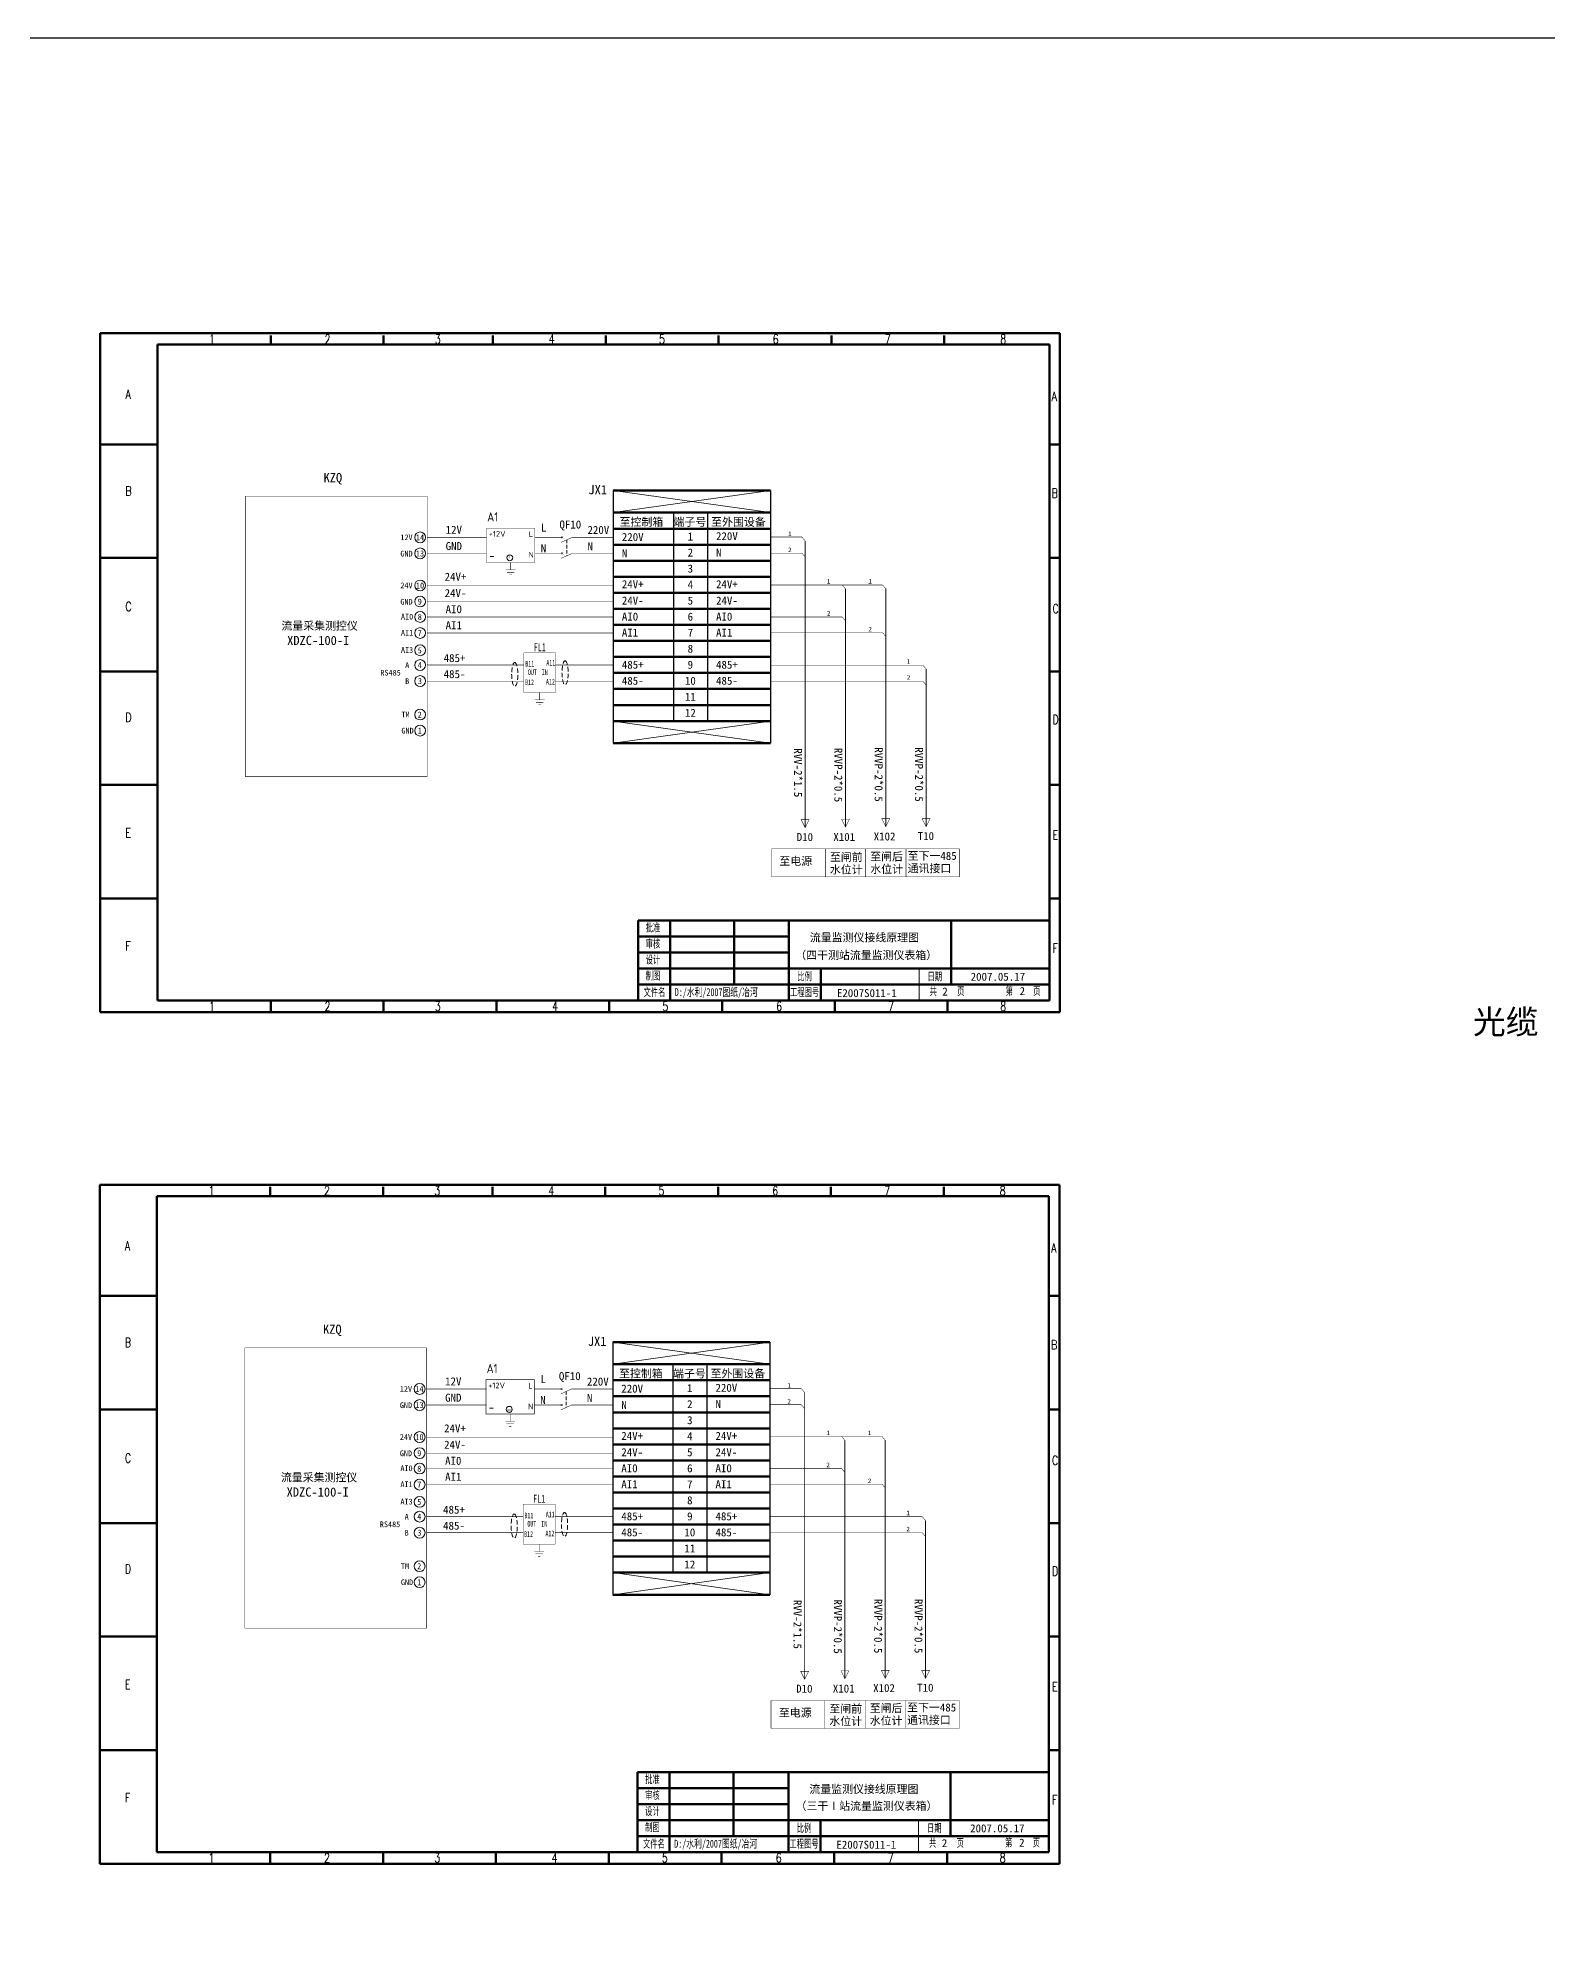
# Model space of a CAD drawing. Header units: millimetres. Extents: x 351 to 10319, y -5939 to 5511.
# Drawn here: x 2296 to 2957, y 4685 to 5511 of the extents above; entities that cross this region are included whole.
import ezdxf
from ezdxf.enums import TextEntityAlignment as Align

# ---------------------------------------------------------------- set-up
doc = ezdxf.new("R2010")
doc.units = ezdxf.units.MM
doc.linetypes.add('DASHED', pattern=[0.75, 0.5, -0.25])
doc.layers.add('40', color=7, linetype='Continuous')
doc.layers.add('41', color=7, linetype='Continuous')
doc.layers.add('TEXT', color=1, linetype='Continuous', lineweight=50)
doc.styles.add('HZ', font='txt.shx', dxfattribs={"width": 0.65, "bigfont": 'hztxt.shx'})
doc.styles.add('song', font='SimSun.ttf', dxfattribs={"width": 0.65})
doc.styles.add('仿宋', font='SIMFANG.TTF', dxfattribs={"width": 0.65})
doc.styles.add('国标', font='gbenor.shx', dxfattribs={"bigfont": 'gbcbig.shx'})

# ---------------------------------------------------------------- blocks, each defined once
blk = doc.blocks.new('电缆头2')
at = {"const_width": 0.202}
blk.add_lwpolyline([(-1.73, 0), (1.73, 0), (0, -3.46), (-1.73, 0)], close=True, dxfattribs=at)
blk.add_lwpolyline([(0, 5.19), (0, -3.46)], dxfattribs=at)
at = {"flags": 9}
blk.add_attdef('S', (0, 5.19), '', height=0.0000576, dxfattribs=at)
blk = doc.blocks.new('断路器3')
at = {"const_width": 0.202}
for points in [[(1.08, -4.54), (1.08, -2.38), (-1.08, 2.38)], [(0.67, 2.35), (1.49, 1.54)], [(0.67, 1.54), (1.49, 2.35)], [(1.08, 4.1), (1.08, 1.94)]]:
    blk.add_lwpolyline(points, dxfattribs=at)
at = {"flags": 9}
blk.add_attdef('S', (1.08, 4.1), '', height=0.0000576, dxfattribs=at)
blk = doc.blocks.new('A3图框')
at = {"color": 0, "lineweight": 50}
for p, q in [((167.91, 122.87), (-252.09, 122.87)), ((-177.45, 121.9), (-177.45, 117.9)), ((-128.08, 121.9), (-128.08, 117.9)), ((-80.2, 121.9), (-80.2, 117.9)), ((-30.83, 121.9), (-30.83, 117.9)), ((18.54, 121.9), (18.54, 117.9)), ((67.91, 121.9), (67.91, 117.9)), ((117.28, 121.9), (117.28, 117.9)), ((-227.09, 74.21), (-252.09, 74.21)), ((167.91, 74.21), (163.31, 74.21)), ((-227.09, 24.55), (-252.09, 24.55)), ((167.91, 24.55), (163.31, 24.55)), ((-227.09, -25.11), (-252.09, -25.11)), ((167.48, -25.11), (163.31, -25.11)), ((-227.09, -74.77), (-252.09, -74.77)), ((167.91, -74.77), (163.31, -74.77)), ((-227.09, -124.43), (-252.09, -124.43)), ((167.91, -124.43), (163.31, -124.43)), ((-177.45, -169.13), (-177.45, -174.09)), ((-128.08, -169.13), (-128.08, -174.09)), ((-78.71, -169.13), (-78.71, -174.09)), ((-29.34, -169.13), (-29.34, -174.09)), ((20.03, -169.13), (20.03, -174.09)), ((69.4, -169.13), (69.4, -174.09)), ((118.77, -169.13), (118.77, -174.09)), ((167.91, -174.13), (-252.08, -174.13))]:
    blk.add_line(p, q, dxfattribs=at)
at = {"lineweight": 20}
blk.add_line((106.31, -155.13), (106.31, -169.13), dxfattribs=at)
at = {"layer": '40', "color": 0, "lineweight": 50}
for p, q in [((163.31, 117.86), (-227.09, 117.86)), ((163.31, -169.13), (163.31, 117.86)), ((-16.69, -134.13), (163.31, -134.13)), ((-16.69, -169.13), (-16.69, -134.13)), ((-2.69, -169.13), (-2.69, -134.13)), ((25.31, -162.13), (25.31, -134.13)), ((49.31, -169.13), (49.31, -134.13)), ((120.31, -162.13), (120.31, -134.13)), ((-16.69, -141.13), (49.31, -141.13)), ((-16.69, -148.13), (49.31, -148.13)), ((-16.69, -155.13), (163.31, -155.13)), ((63.31, -169.13), (63.31, -155.13)), ((63.31, -169.13), (63.31, -155.13)), ((120.31, -162.13), (120.31, -155.13)), ((-16.69, -162.13), (163.31, -162.13)), ((-227.09, -169.13), (163.31, -169.13))]:
    blk.add_line(p, q, dxfattribs=at)
at = {"layer": '41', "color": 0, "lineweight": 50}
for p, q in [((-252.09, 122.87), (-252.09, -174.13)), ((-227.09, 117.86), (-227.09, -169.13)), ((167.91, 122.87), (167.91, -174.13))]:
    blk.add_line(p, q, dxfattribs=at)
at = {"color": 0, "lineweight": 50, "style": 'HZ', "width": 0.75}
for s, p in [('1', (-204.46, 118.25)), ('2', (-153.9, 118.25)), ('3', (-105.64, 118.25)), ('4', (-55.8, 118.25)), ('5', (-7.53, 118.25)), ('6', (42.26, 118.25)), ('7', (91.29, 118.25)), ('8', (141.81, 118.25)), ('A', (-241.05, 94.13)), ('A', (164.3, 93.18)), ('B', (-241.05, 51.84)), ('B', (164.3, 50.89)), ('C', (-241.05, 1.29)), ('C', (164.68, 0.34)), ('D', (-241.05, -47.19)), ('D', (164.68, -48.14)), ('E', (-241.05, -97.74)), ('E', (164.68, -98.68)), ('F', (-241.05, -147.25)), ('F', (164.68, -148.2)), ('1', (-204.46, -173.57)), ('2', (-153.9, -173.57)), ('3', (-105.64, -173.57)), ('4', (-54.31, -173.57)), ('5', (-6.05, -173.57)), ('6', (43.75, -173.57)), ('7', (92.78, -173.57)), ('8', (141.81, -173.57))]:
    blk.add_text(s, height=4, dxfattribs=at).set_placement(p)
at = {"layer": '41', "color": 0, "lineweight": 20, "style": '仿宋', "width": 0.65}
for s, p in [('批准', (-13.37, -138.93)), ('审核', (-13.37, -145.93)), ('设计', (-13.37, -152.93)), ('制图', (-13.37, -159.93)), ('比例', (52.97, -160.27)), ('日期', (109.97, -160.27)), ('文件名', (-14.32, -167.16)), ('工程图号', (49.8, -167.15)), ('共     页', (110.85, -166.78)), ('第     页', (144.15, -166.64))]:
    blk.add_text(s, height=3.5, dxfattribs=at).set_placement(p)
blk = doc.blocks.new('接地')
at = {"const_width": 0.202}
for points in [[(-2.16, 1.08), (2.16, 1.08)], [(-1.62, 0), (1.62, 0)], [(0, 4.32), (0, 1.08)], [(-0.54, -1.08), (0.54, -1.08)]]:
    blk.add_lwpolyline(points, dxfattribs=at)
at = {"flags": 9}
blk.add_attdef('S', (0, 4.32), '', height=0.0000576, dxfattribs=at)

msp = doc.modelspace()

# ---------------------------------------------------------------- linework, layer by layer
at = {"color": 0, "linetype": 'Continuous'}
for p, q in [((2548.048, 5313.218), (2548.048, 5296.467)), ((2616.873, 5313.218), (2616.873, 5296.467)), ((2548.048, 5296.467), (2548.048, 5202.587)), ((2574.405, 5303.478), (2574.405, 5296.467)), ((2574.405, 5296.467), (2574.405, 5212.326)), ((2589.264, 5303.478), (2589.264, 5296.467)), ((2589.264, 5296.467), (2589.264, 5212.326)), ((2616.873, 5296.467), (2616.873, 5202.587)), ((2547.814, 4940.688), (2547.814, 4923.937)), ((2616.639, 4940.688), (2616.639, 4923.937)), ((2547.814, 4923.937), (2547.814, 4830.058)), ((2574.171, 4930.949), (2574.171, 4923.937)), ((2574.171, 4923.937), (2574.171, 4839.797)), ((2589.03, 4930.949), (2589.03, 4923.937)), ((2589.03, 4923.937), (2589.03, 4839.797)), ((2616.639, 4923.937), (2616.639, 4830.058))]:
    msp.add_line(p, q, dxfattribs=at)
at = {"lineweight": 18}
for p, q in [((2548.048, 5303.478), (2616.873, 5313.218)), ((2548.048, 5313.218), (2616.873, 5303.478)), ((2548.048, 5212.326), (2616.873, 5202.587)), ((2548.048, 5202.587), (2616.873, 5212.326)), ((2547.814, 4930.949), (2616.639, 4940.688)), ((2547.814, 4940.688), (2616.639, 4930.949)), ((2547.814, 4839.797), (2616.639, 4830.058)), ((2547.814, 4830.058), (2616.639, 4839.797))]:
    msp.add_line(p, q, dxfattribs=at)
at = {"linetype": 'DASHED', "lineweight": 20, "ltscale": 3}
for p, q in [((2527.683, 5291.586), (2527.683, 5284.575)), ((2527.449, 4919.057), (2527.449, 4912.045))]:
    msp.add_line(p, q, dxfattribs=at)
msp.add_lwpolyline([(1635.619, 5511.216), (4762.542, 5511.216), (4762.542, 4055.829), (1635.619, 4055.829)], close=True)
at = {"lineweight": 20, "const_width": 0.2}
for points in [[(2387.037, 5310.652), (2387.037, 5187.993)], [(2387.037, 5310.652), (2466.657, 5310.652)], [(2466.657, 5310.652), (2466.657, 5187.993)], [(2387.037, 5187.993), (2466.657, 5187.993)], [(2617.321, 5156.408), (2617.321, 5144.19)], [(2617.321, 5156.408), (2699.693, 5156.408)], [(2640.866, 5156.408), (2640.866, 5144.19)], [(2658.515, 5156.408), (2658.515, 5144.19)], [(2676.165, 5156.408), (2676.165, 5144.19)], [(2699.693, 5156.408), (2699.693, 5144.19)], [(2617.321, 5144.19), (2699.693, 5144.19)], [(2386.803, 4938.123), (2386.803, 4815.464)], [(2386.803, 4938.123), (2466.422, 4938.123)], [(2466.422, 4938.123), (2466.422, 4815.464)], [(2386.803, 4815.464), (2466.422, 4815.464)], [(2617.087, 4783.879), (2617.087, 4771.661)], [(2617.087, 4783.879), (2699.459, 4783.879)], [(2640.632, 4783.879), (2640.632, 4771.661)], [(2658.281, 4783.879), (2658.281, 4771.661)], [(2675.931, 4783.879), (2675.931, 4771.661)], [(2699.459, 4783.879), (2699.459, 4771.661)], [(2617.087, 4771.661), (2699.459, 4771.661)]]:
    msp.add_lwpolyline(points, dxfattribs=at)
for points, const_width in [([(2523.578, 5292.666), (2513.768, 5292.666)], 0.2), ([(2630.62, 5292.815), (2632.043, 5291.133)], 0.19), ([(2632.043, 5291.133), (2632.042, 5165.708)], 0.38), ([(2523.578, 5285.655), (2513.768, 5285.655)], 0.2), ([(2630.62, 5285.803), (2632.043, 5284.121)], 0.19), ([(2648.269, 5271.851), (2649.692, 5270.169)], 0.19), ([(2665.918, 5271.851), (2667.341, 5270.169)], 0.19), ([(2667.341, 5270.388), (2667.34, 5166.146)], 0.38), ([(2649.692, 5270.169), (2649.691, 5165.927)], 0.38), ([(2648.269, 5257.827), (2649.692, 5256.145)], 0.19), ([(2665.918, 5251.034), (2667.341, 5249.352)], 0.19), ([(2683.567, 5236.792), (2684.991, 5235.11)], 0.19), ([(2683.567, 5229.781), (2684.991, 5228.098)], 0.19), ([(2684.99, 5235.111), (2684.989, 5166.146)], 0.38), ([(2523.344, 4920.137), (2513.534, 4920.137)], 0.2), ([(2630.386, 4920.285), (2631.809, 4918.603)], 0.19), ([(2631.809, 4918.604), (2631.808, 4793.179)], 0.38), ([(2523.344, 4913.125), (2513.534, 4913.125)], 0.2), ([(2630.386, 4913.274), (2631.809, 4911.591)], 0.19), ([(2648.035, 4899.321), (2649.458, 4897.639)], 0.19), ([(2665.684, 4899.321), (2667.107, 4897.639)], 0.19), ([(2649.458, 4897.64), (2649.457, 4793.397)], 0.38), ([(2667.107, 4897.858), (2667.106, 4793.616)], 0.38), ([(2648.035, 4885.298), (2649.458, 4883.616)], 0.19), ([(2665.684, 4878.505), (2667.107, 4876.823)], 0.19), ([(2683.333, 4864.263), (2684.757, 4862.581)], 0.19), ([(2684.756, 4862.582), (2684.755, 4793.616)], 0.38), ([(2683.333, 4857.251), (2684.757, 4855.569)], 0.19)]:
    msp.add_lwpolyline(points, dxfattribs=dict(const_width=const_width))
at = {"lineweight": 18, "const_width": 0.2}
for points in [[(2630.62, 5292.815), (2616.873, 5292.815)], [(2630.62, 5285.803), (2616.873, 5285.803)], [(2665.918, 5271.851), (2616.873, 5271.851)], [(2648.269, 5257.827), (2616.873, 5257.827)], [(2665.918, 5251.034), (2616.873, 5251.034)], [(2659.918, 5236.792), (2616.873, 5236.792)], [(2659.918, 5229.781), (2616.873, 5229.781)], [(2683.567, 5236.792), (2634.523, 5236.792)], [(2683.567, 5229.781), (2634.523, 5229.781)], [(2630.386, 4920.285), (2616.639, 4920.285)], [(2630.386, 4913.274), (2616.639, 4913.274)], [(2665.684, 4899.321), (2616.639, 4899.321)], [(2648.035, 4885.298), (2616.639, 4885.298)], [(2665.684, 4878.505), (2616.639, 4878.505)], [(2659.684, 4864.263), (2616.639, 4864.263)], [(2683.333, 4864.263), (2634.289, 4864.263)], [(2659.684, 4857.251), (2616.639, 4857.251)], [(2683.333, 4857.251), (2634.289, 4857.251)]]:
    msp.add_lwpolyline(points, dxfattribs=at)
at = {"const_width": 0.16}
for points in [[(2522.828, 5242.219), (2522.828, 5224.846), (2508.934, 5224.846), (2508.934, 5242.219), (2522.828, 5242.219)], [(2522.594, 4869.689), (2522.594, 4852.316), (2508.7, 4852.316), (2508.7, 4869.689), (2522.594, 4869.689)]]:
    msp.add_lwpolyline(points, close=True, dxfattribs=at)
at = {"lineweight": 20}
for centre in [(2463.563, 5292.662), (2463.563, 5285.65), (2463.563, 5271.627), (2463.563, 5264.615), (2463.563, 5257.848), (2463.563, 5250.836), (2463.563, 5243.267), (2463.563, 5236.813), (2463.563, 5229.801), (2463.563, 5215.155), (2463.563, 5208.143), (2463.329, 4920.132), (2463.329, 4913.121), (2463.329, 4899.097), (2463.329, 4892.085), (2463.329, 4885.318), (2463.329, 4878.307), (2463.329, 4870.738), (2463.329, 4864.283), (2463.329, 4857.272), (2463.329, 4842.625), (2463.329, 4835.613)]:
    msp.add_circle(centre, 2.371, dxfattribs=at)
at = {"linetype": 'DASHED', "lineweight": 20, "ltscale": 4}
for centre in [(2504.957, 5232.71), (2526.986, 5233.397), (2526.752, 4860.867), (2504.723, 4860.18)]:
    msp.add_ellipse(centre, major_axis=(0, 5.253), ratio=0.2571408, dxfattribs=at)
at = {"layer": '40', "lineweight": 20, "ltscale": 10, "const_width": 0.2}
for points in [[(2492.594, 5296.724), (2513.768, 5296.724), (2513.768, 5281.716), (2492.594, 5281.716), (2492.594, 5296.724)], [(2492.36, 4924.194), (2513.534, 4924.194), (2513.534, 4909.187), (2492.36, 4909.187), (2492.36, 4924.194)]]:
    msp.add_lwpolyline(points, close=True, dxfattribs=at)
for points in [[(2466.657, 5292.666), (2492.594, 5292.666)], [(2532.22, 5292.666), (2548.048, 5292.666)], [(2466.657, 5285.655), (2492.594, 5285.655)], [(2532.22, 5285.655), (2548.048, 5285.655)], [(2466.657, 5271.631), (2548.048, 5271.631)], [(2466.657, 5264.62), (2548.048, 5264.62)], [(2466.657, 5257.853), (2548.048, 5257.853)], [(2466.657, 5250.841), (2548.048, 5250.841)], [(2466.657, 5236.818), (2508.934, 5236.818)], [(2466.657, 5229.806), (2508.934, 5229.806)], [(2522.828, 5236.818), (2548.048, 5236.818)], [(2522.828, 5229.806), (2548.048, 5229.806)], [(2466.422, 4920.137), (2492.36, 4920.137)], [(2531.986, 4920.137), (2547.814, 4920.137)], [(2466.422, 4913.125), (2492.36, 4913.125)], [(2531.986, 4913.125), (2547.814, 4913.125)], [(2466.422, 4899.102), (2547.814, 4899.102)], [(2466.422, 4892.09), (2547.814, 4892.09)], [(2466.422, 4885.323), (2547.814, 4885.323)], [(2466.422, 4878.312), (2547.814, 4878.312)], [(2466.422, 4864.288), (2508.7, 4864.288)], [(2522.594, 4864.288), (2547.814, 4864.288)], [(2466.422, 4857.277), (2508.7, 4857.277)], [(2522.594, 4857.277), (2547.814, 4857.277)]]:
    msp.add_lwpolyline(points, dxfattribs=at)
at = {"layer": '40', "lineweight": 20, "ltscale": 10}
for centre in [(2502.787, 5283.734), (2502.553, 4911.204)]:
    msp.add_circle(centre, 1.307, dxfattribs=at)
at = {"layer": 'TEXT', "color": 0}
for p, q in [((2548.048, 5313.218), (2616.873, 5313.218)), ((2548.048, 5303.478), (2616.873, 5303.478)), ((2548.048, 5296.467), (2616.873, 5296.467)), ((2548.048, 5296.467), (2616.873, 5296.467)), ((2548.048, 5289.455), (2616.873, 5289.455)), ((2548.048, 5282.443), (2616.873, 5282.443)), ((2548.048, 5275.432), (2616.873, 5275.432)), ((2548.048, 5268.42), (2616.873, 5268.42)), ((2548.048, 5261.408), (2616.873, 5261.408)), ((2548.048, 5254.397), (2616.873, 5254.397)), ((2548.048, 5247.385), (2616.873, 5247.385)), ((2548.048, 5240.373), (2616.873, 5240.373)), ((2548.048, 5233.361), (2616.873, 5233.361)), ((2548.048, 5226.35), (2616.873, 5226.35)), ((2548.048, 5219.338), (2616.873, 5219.338)), ((2548.048, 5212.326), (2616.873, 5212.326)), ((2548.048, 5212.326), (2616.873, 5212.326)), ((2548.048, 5212.326), (2616.873, 5212.326)), ((2548.048, 5202.587), (2616.873, 5202.587)), ((2547.814, 4940.688), (2616.639, 4940.688)), ((2547.814, 4930.949), (2616.639, 4930.949)), ((2547.814, 4923.937), (2616.639, 4923.937)), ((2547.814, 4923.937), (2616.639, 4923.937)), ((2547.814, 4916.926), (2616.639, 4916.926)), ((2547.814, 4909.914), (2616.639, 4909.914)), ((2547.814, 4902.902), (2616.639, 4902.902)), ((2547.814, 4895.891), (2616.639, 4895.891)), ((2547.814, 4888.879), (2616.639, 4888.879)), ((2547.814, 4881.867), (2616.639, 4881.867)), ((2547.814, 4874.855), (2616.639, 4874.855)), ((2547.814, 4867.844), (2616.639, 4867.844)), ((2547.814, 4860.832), (2616.639, 4860.832)), ((2547.814, 4853.82), (2616.639, 4853.82)), ((2547.814, 4846.809), (2616.639, 4846.809)), ((2547.814, 4839.797), (2616.639, 4839.797)), ((2547.814, 4839.797), (2616.639, 4839.797)), ((2547.814, 4839.797), (2616.639, 4839.797)), ((2547.814, 4830.058), (2616.639, 4830.058))]:
    msp.add_line(p, q, dxfattribs=at)

# ---------------------------------------------------------------- block references
at = {"lineweight": 18}
for p in [(2632.042, 5169.164), (2649.692, 5169.383), (2667.34, 5169.601), (2684.99, 5169.601), (2631.808, 4796.634), (2649.457, 4796.853), (2667.106, 4797.072), (2684.756, 4797.072)]:
    msp.add_blockref('电缆头2', p, dxfattribs=at)
at = {"layer": '40', "lineweight": 20, "ltscale": 10}
for name, p in [('A3图框', (2575.636, 5259.138)), ('接地', (2503.181, 5277.395)), ('接地', (2515.881, 5220.525)), ('A3图框', (2575.402, 4886.609)), ('接地', (2502.947, 4904.866)), ('接地', (2515.647, 4847.995))]:
    msp.add_blockref(name, p, dxfattribs=at)
at = {"layer": '40', "lineweight": 20, "ltscale": 10, "rotation": 90}
for p in [(2527.683, 5291.586), (2527.683, 5284.575), (2527.449, 4919.057), (2527.449, 4912.045)]:
    msp.add_blockref('断路器3', p, dxfattribs=at)
at = {"layer": '40', "lineweight": 20, "ltscale": 10, "xscale": 0.4000000000000909, "yscale": 0.3999999999996362, "zscale": 0.4}
for p in [(2502.804, 5283.221), (2502.57, 4910.692)]:
    msp.add_blockref('接地', p, dxfattribs=at)

# ---------------------------------------------------------------- texts
at = {"color": 0, "linetype": 'Continuous', "style": 'song'}
for s, height, p in [('KZQ', 4, (2421.278, 5316.794)), ('JX1', 4, (2537.182, 5311.523)), ('至控制箱', 3.5, (2550.86, 5297.662)), ('端子号', 3.5, (2574.471, 5297.662)), ('至外围设备', 3.5, (2590.904, 5297.662)), ('XDZC-100-I', 4, (2405.346, 5245.587)), ('D10', 3.5, (2628.353, 5159.821)), ('X101', 3.5, (2644.389, 5159.87)), ('X102', 3.5, (2662.038, 5160.09)), ('T10', 3.5, (2681.301, 5160.258)), ('至闸前', 3.5, (2642.89, 5151.055)), ('至闸后', 3.5, (2660.539, 5151.273)), ('至下一485', 3.5, (2676.906, 5151.591)), ('至电源', 3.5, (2620.777, 5149.322)), ('水位计', 3.5, (2642.89, 5145.582)), ('水位计', 3.5, (2660.539, 5145.801)), ('通讯接口', 3.5, (2676.906, 5146.119)), ('光缆', 10.5, (2924.326, 5075.501)), ('KZQ', 4, (2421.043, 4944.264)), ('JX1', 4, (2536.948, 4938.994)), ('至控制箱', 3.5, (2550.626, 4925.133)), ('端子号', 3.5, (2574.237, 4925.133)), ('至外围设备', 3.5, (2590.67, 4925.133)), ('XDZC-100-I', 4, (2405.112, 4873.057)), ('D10', 3.5, (2628.119, 4787.291)), ('X101', 3.5, (2644.155, 4787.341)), ('X102', 3.5, (2661.804, 4787.561)), ('T10', 3.5, (2681.067, 4787.728)), ('至电源', 3.5, (2620.543, 4776.792)), ('水位计', 3.5, (2642.656, 4773.053)), ('至闸前', 3.5, (2642.656, 4778.525)), ('水位计', 3.5, (2660.305, 4773.271)), ('至闸后', 3.5, (2660.305, 4778.744)), ('通讯接口', 3.5, (2676.672, 4773.589)), ('至下一485', 3.5, (2676.672, 4779.062))]:
    msp.add_text(s, height=height, dxfattribs=at).set_placement(p)
at = {"lineweight": 9}
for s, height, style, p in [('A1', 4, '国标', (2492.906, 5299.616)), ('12V', 3.5, 'song', (2474.718, 5294.259)), ('+12V', 2.5, '国标', (2493.591, 5292.941)), ('L', 2.5, '国标', (2511.121, 5292.836)), ('L', 3.5, 'song', (2516.469, 5295.211)), ('220V', 3.5, 'song', (2536.786, 5294.167)), ('12V', 2.5, 'song', (2454.898, 5291.455)), ('GND', 3.5, 'song', (2474.728, 5287.104)), ('N', 3.5, 'song', (2516.35, 5286.145)), ('N', 3.5, 'song', (2536.796, 5287.012)), ('220V', 3.5, 'song', (2551.822, 5291.08)), ('N', 3.5, 'song', (2551.833, 5283.924)), ('220V', 3.5, 'song', (2593.038, 5291.455)), ('N', 3.5, 'song', (2593.049, 5284.299)), ('GND', 2.5, 'song', (2454.909, 5284.299)), ('-', 4, '国标', (2493.802, 5282.706)), ('N', 2.5, '国标', (2511.002, 5283.77)), ('24V', 2.5, 'song', (2454.898, 5270.42)), ('24V+', 3.5, 'song', (2474.265, 5273.708)), ('24V+', 3.5, 'song', (2551.822, 5270.42)), ('24V+', 3.5, 'song', (2593.038, 5270.42)), ('GND', 2.5, 'song', (2454.909, 5263.264)), ('24V-', 3.5, 'song', (2474.276, 5266.552)), ('AI0', 3.5, 'song', (2474.708, 5259.504)), ('24V-', 3.5, 'song', (2551.833, 5263.264)), ('24V-', 3.5, 'song', (2593.049, 5263.264)), ('AI0', 2.5, 'song', (2455.157, 5256.732)), ('AI1', 3.5, 'song', (2474.708, 5252.492)), ('AI0', 3.5, 'song', (2551.833, 5256.252)), ('AI0', 3.5, 'song', (2593.049, 5256.252)), ('AI1', 2.5, 'song', (2455.157, 5249.72)), ('AI1', 3.5, 'song', (2551.833, 5249.24)), ('AI1', 3.5, 'song', (2593.049, 5249.24)), ('AI3', 2.5, 'song', (2455.157, 5242.151)), ('A', 2.5, 'song', (2457.015, 5235.531)), ('485+', 3.5, 'song', (2473.85, 5238.12)), ('485+', 3.5, 'song', (2551.833, 5235.217)), ('485+', 3.5, 'song', (2593.049, 5235.217)), ('RS485', 2.5, 'song', (2446.153, 5232.218)), ('B', 2.5, 'song', (2457.015, 5228.519)), ('485-', 3.5, 'song', (2473.85, 5231.108)), ('485-', 3.5, 'song', (2551.833, 5228.205)), ('485-', 3.5, 'song', (2593.049, 5228.205)), ('TM', 2.5, 'song', (2455.362, 5213.872)), ('GND', 2.5, 'song', (2455.362, 5206.861)), ('12V', 3.5, 'song', (2474.483, 4921.73)), ('A1', 4, '国标', (2492.671, 4927.086)), ('L', 3.5, 'song', (2516.235, 4922.681)), ('220V', 3.5, 'song', (2536.552, 4921.638)), ('12V', 2.5, 'song', (2454.664, 4918.925)), ('GND', 3.5, 'song', (2474.494, 4914.574)), ('+12V', 2.5, '国标', (2493.357, 4920.412)), ('L', 2.5, '国标', (2510.887, 4920.306)), ('N', 3.5, 'song', (2516.116, 4913.616)), ('N', 3.5, 'song', (2536.562, 4914.482)), ('220V', 3.5, 'song', (2551.588, 4918.551)), ('220V', 3.5, 'song', (2592.804, 4918.925)), ('GND', 2.5, 'song', (2454.674, 4911.769)), ('-', 4, '国标', (2493.568, 4910.177)), ('N', 2.5, '国标', (2510.768, 4911.241)), ('N', 3.5, 'song', (2551.599, 4911.395)), ('N', 3.5, 'song', (2592.815, 4911.769)), ('24V', 2.5, 'song', (2454.664, 4897.89)), ('24V+', 3.5, 'song', (2474.031, 4901.178)), ('24V+', 3.5, 'song', (2551.588, 4897.89)), ('24V+', 3.5, 'song', (2592.804, 4897.89)), ('GND', 2.5, 'song', (2454.674, 4890.734)), ('24V-', 3.5, 'song', (2474.042, 4894.023)), ('24V-', 3.5, 'song', (2551.599, 4890.734)), ('24V-', 3.5, 'song', (2592.815, 4890.734)), ('AI0', 2.5, 'song', (2454.923, 4884.202)), ('AI0', 3.5, 'song', (2474.474, 4886.974)), ('AI1', 3.5, 'song', (2474.474, 4879.962)), ('AI0', 3.5, 'song', (2551.599, 4883.723)), ('AI0', 3.5, 'song', (2592.815, 4883.723)), ('AI1', 2.5, 'song', (2454.923, 4877.191)), ('AI1', 3.5, 'song', (2551.599, 4876.711)), ('AI1', 3.5, 'song', (2592.815, 4876.711)), ('AI3', 2.5, 'song', (2454.923, 4869.622)), ('485+', 3.5, 'song', (2473.616, 4865.59)), ('485+', 3.5, 'song', (2551.599, 4862.688)), ('485+', 3.5, 'song', (2592.815, 4862.688)), ('RS485', 2.5, 'song', (2445.919, 4859.688)), ('A', 2.5, 'song', (2456.78, 4863.001)), ('B', 2.5, 'song', (2456.78, 4855.99)), ('485-', 3.5, 'song', (2473.616, 4858.579)), ('485-', 3.5, 'song', (2551.599, 4855.676)), ('485-', 3.5, 'song', (2592.815, 4855.676)), ('TM', 2.5, 'song', (2455.128, 4841.343)), ('GND', 2.5, 'song', (2455.128, 4834.331))]:
    msp.add_text(s, height=height, dxfattribs=dict(at, style=style)).set_placement(p)
at = {"color": 0, "style": 'song'}
for s, height, p in [('QF10', 3.5, (2524.518, 5296.547)), ('14', 2.625, (2461.725, 5291.329)), ('13', 2.625, (2461.725, 5284.318)), ('10', 2.625, (2461.725, 5270.294)), ('9', 2.625, (2462.508, 5263.283)), ('8', 2.625, (2462.508, 5256.516)), ('7', 2.625, (2462.508, 5249.504)), ('4', 2.625, (2462.508, 5235.481)), ('5', 2.625, (2462.508, 5241.935)), ('3', 2.625, (2462.592, 5228.498)), ('2', 2.625, (2462.508, 5213.822)), ('1', 2.625, (2462.508, 5206.811)), ('QF10', 3.5, (2524.284, 4924.018)), ('14', 2.625, (2461.491, 4918.8)), ('13', 2.625, (2461.491, 4911.788)), ('10', 2.625, (2461.491, 4897.765)), ('9', 2.625, (2462.274, 4890.753)), ('8', 2.625, (2462.274, 4883.986)), ('7', 2.625, (2462.274, 4876.975)), ('5', 2.625, (2462.274, 4869.406)), ('4', 2.625, (2462.274, 4862.951)), ('3', 2.625, (2462.358, 4855.969)), ('2', 2.625, (2462.274, 4841.293)), ('1', 2.625, (2462.274, 4834.281))]:
    msp.add_text(s, height=height, dxfattribs=at).set_placement(p)
for s, height, p in [('2', 3.5, (2581.812, 5284.283)), ('1', 3.5, (2581.812, 5291.294)), ('2', 2, (2625.328, 5286.21)), ('1', 2, (2625.328, 5293.222)), ('3', 3.5, (2581.812, 5277.271)), ('4', 3.5, (2581.812, 5270.259)), ('1', 2, (2642.33, 5272.479)), ('1', 2, (2660.483, 5272.479)), ('5', 3.5, (2581.812, 5263.248)), ('6', 3.5, (2581.812, 5256.236)), ('2', 2, (2642.33, 5258.456)), ('7', 3.5, (2581.812, 5249.224)), ('2', 2, (2660.483, 5251.499)), ('8', 3.5, (2581.812, 5242.212)), ('9', 3.5, (2581.812, 5235.201)), ('1', 2, (2677.333, 5237.421)), ('10', 3.5, (2581.812, 5228.189)), ('2', 2, (2677.333, 5230.409)), ('11', 3.5, (2581.812, 5221.177)), ('12', 3.5, (2581.812, 5214.166)), ('1', 3.5, (2581.578, 4918.765)), ('2', 2, (2625.094, 4913.681)), ('1', 2, (2625.094, 4920.692)), ('3', 3.5, (2581.578, 4904.742)), ('2', 3.5, (2581.578, 4911.753)), ('4', 3.5, (2581.578, 4897.73)), ('1', 2, (2642.096, 4899.95)), ('1', 2, (2660.249, 4899.95)), ('5', 3.5, (2581.578, 4890.718)), ('6', 3.5, (2581.578, 4883.706)), ('2', 2, (2642.096, 4885.926)), ('7', 3.5, (2581.578, 4876.695)), ('2', 2, (2660.249, 4878.97)), ('8', 3.5, (2581.578, 4869.683)), ('9', 3.5, (2581.578, 4862.671)), ('1', 2, (2677.099, 4864.891)), ('10', 3.5, (2581.578, 4855.66)), ('2', 2, (2677.099, 4857.88)), ('11', 3.5, (2581.578, 4848.648)), ('12', 3.5, (2581.578, 4841.636))]:
    msp.add_text(s, height=height, dxfattribs=at).set_placement(p, align=Align.CENTER)
at = {"linetype": 'DASHED', "ltscale": 4, "style": 'song', "width": 0.65}
for s, height, p in [('FL1', 3.5, (2513.249, 5242.883)), ('B11', 2.45, (2509.588, 5236.168)), ('A11', 2.45, (2518.775, 5236.588)), ('B12', 2.45, (2509.468, 5228.055)), ('OUT', 2.45, (2510.725, 5232.483)), ('IN', 2.45, (2516.769, 5232.446)), ('A12', 2.45, (2518.625, 5228.261)), ('B11', 2.45, (2509.186, 4863.554)), ('FL1', 3.5, (2513.015, 4870.354)), ('A11', 2.45, (2518.541, 4864.059)), ('B12', 2.45, (2509.066, 4855.442)), ('OUT', 2.45, (2510.491, 4859.953)), ('IN', 2.45, (2516.535, 4859.917)), ('A12', 2.45, (2518.391, 4855.732))]:
    msp.add_text(s, height=height, dxfattribs=at).set_placement(p)
at = {"color": 0, "linetype": 'Continuous', "style": 'song'}
for s, p in [('RVV-2*1.5', (2627.197, 5200.392)), ('RVVP-2*0.5', (2644.846, 5200.611)), ('RVVP-2*0.5', (2662.494, 5200.831)), ('RVVP-2*0.5', (2680.144, 5200.831)), ('RVV-2*1.5', (2626.963, 4827.862)), ('RVVP-2*0.5', (2644.612, 4828.082)), ('RVVP-2*0.5', (2662.26, 4828.302)), ('RVVP-2*0.5', (2679.91, 4828.302))]:
    msp.add_text(s, height=3.5, rotation=270, dxfattribs=at).set_placement(p)
at = {"layer": '41', "color": 0, "style": 'song'}
for s, p in [('流量采集测控仪', (2402.853, 5252.243)), ('流量监测仪接线原理图', (2634.114, 5115.892)), ('（四干测站流量监测仪表箱）', (2627.747, 5108.151)), ('2007.05.17', (2704.485, 5098.729)), ('E2007S011-1', (2645.947, 5091.566)), ('2', (2692.077, 5092.239)), ('2', (2725.909, 5092.451)), ('流量采集测控仪', (2402.619, 4879.714)), ('流量监测仪接线原理图', (2633.88, 4743.363)), ('（三干Ⅰ站流量监测仪表箱）', (2627.873, 4735.98)), ('2007.05.17', (2704.251, 4726.199)), ('E2007S011-1', (2645.713, 4719.037)), ('2', (2691.843, 4719.709)), ('2', (2725.675, 4719.922))]:
    msp.add_text(s, height=3.5, dxfattribs=at).set_placement(p)
at = {"layer": '41', "color": 0, "style": 'song', "width": 0.7}
for p in [(2574.992, 5091.999), (2574.758, 4719.469)]:
    msp.add_text('D:/水利/2007图纸/冶河', height=3.5, dxfattribs=at).set_placement(p)

doc.saveas('drawing.dxf')
